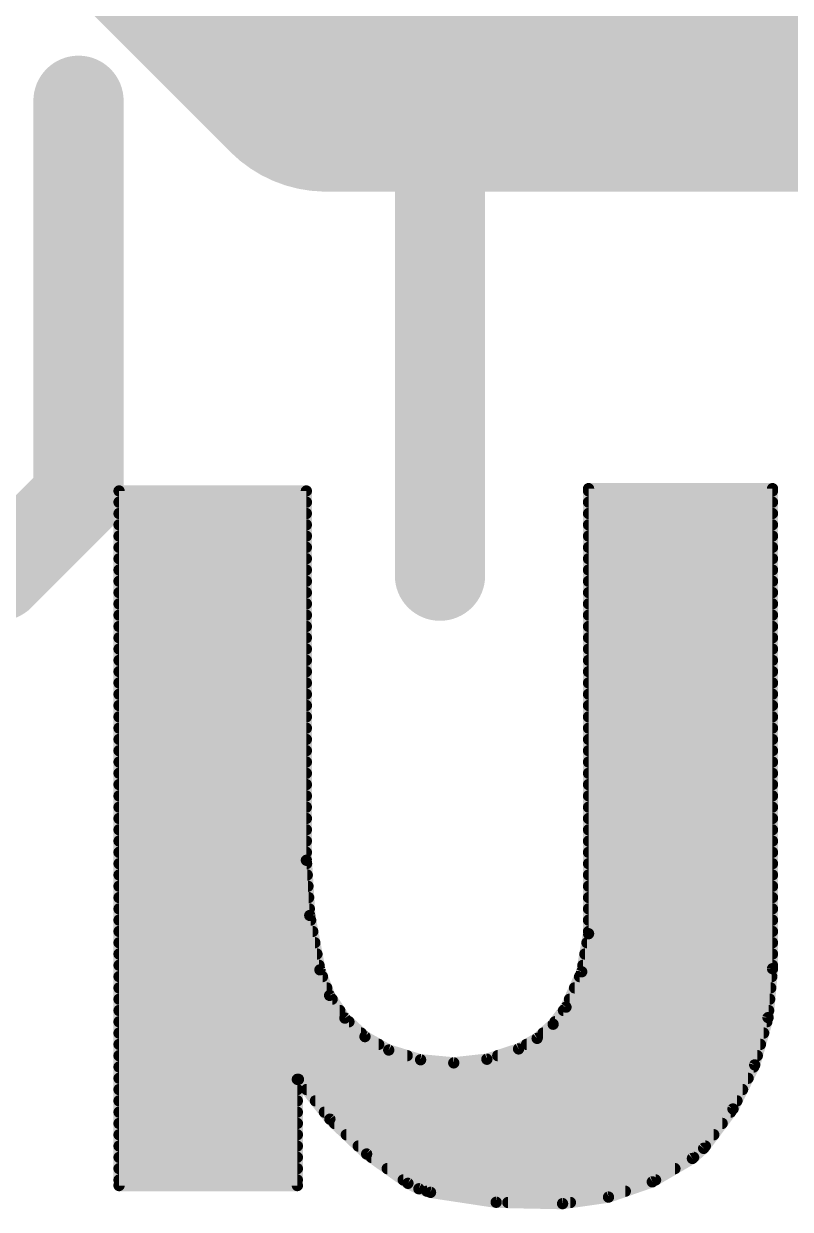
# Model space of a CAD drawing. Extents: x -19.1 to 20.4, y -11.4 to 20.4.
# Drawn here: x 2.177 to 3.902, y 9.789 to 12.455 of the extents above; entities that cross this region are included whole.
import ezdxf

# ---------------------------------------------------------------- set-up
doc = ezdxf.new("R2010")
doc.units = 0
for name, color, linetype in [('1', 12, 'CONTINUOUS'), ('21', 41, 'CONTINUOUS'), ('22', 40, 'CONTINUOUS')]:
    doc.layers.add(name, color=color, linetype=linetype)

msp = doc.modelspace()

# ---------------------------------------------------------------- linework, layer by layer
at = {"layer": '1', "const_width": 0.6096}
for points in [[(1.27, 13.97), (2.8575, 12.3825)], [(2.8575, 12.3825), (6.1913, 12.3825)]]:
    msp.add_lwpolyline(points, dxfattribs=at)
at = {"layer": '1', "const_width": 0.3048}
for points in [[(2.8575, 12.5349, 1), (2.8575, 12.2301)], [(2.7497, 12.2747, 1), (2.9653, 12.4903)]]:
    msp.add_lwpolyline(points, format="xyb", dxfattribs=at)
at = {"layer": '21', "const_width": 0.2032}
for points in [[(2.3003, 11.3921), (2.3003, 12.2818)], [(2.7579, 12.2818), (3.4697, 12.2818)], [(3.1138, 11.2141), (3.1138, 12.2818)], [(2.1224, 11.2141), (2.3003, 11.3921)], [(1.7664, 11.2141), (2.1224, 11.2141)]]:
    msp.add_lwpolyline(points, dxfattribs=at)
at = {"layer": '21', "const_width": 0.1016}
for points in [[(2.3511, 12.2818, 1), (2.2495, 12.2818)], [(2.7579, 12.3326, 1), (2.7579, 12.231)], [(3.1646, 12.2818, 1), (3.063, 12.2818)], [(3.4697, 12.231, 1), (3.4697, 12.3326)], [(2.3362, 11.3561, 1), (2.2644, 11.428)], [(2.2495, 11.3921, 1), (2.3511, 11.3921)], [(2.1224, 11.1633, 1), (2.1224, 11.2649)], [(2.0864, 11.25, 1), (2.1583, 11.1782)], [(3.063, 11.2141, 1), (3.1646, 11.2141)]]:
    msp.add_lwpolyline(points, format="xyb", dxfattribs=at)
at = {"layer": '22', "const_width": 0.0254}
for points in [[(2.3915, 9.8425), (2.3915, 11.4046)], [(2.3915, 11.4046), (2.8131, 11.4046)], [(2.8131, 11.4046), (2.8131, 10.574)], [(3.4481, 10.4089), (3.4481, 11.4097)], [(3.4481, 11.4097), (3.8621, 11.4097)], [(3.4481, 11.4046), (3.8621, 11.4046)], [(3.8621, 11.4097), (3.8621, 10.3302)], [(2.3915, 11.3792), (2.8131, 11.3792)], [(3.4481, 11.3792), (3.8621, 11.3792)], [(2.3915, 11.3538), (2.8131, 11.3538)], [(3.4481, 11.3538), (3.8621, 11.3538)], [(2.3915, 11.3284), (2.8131, 11.3284)], [(3.4481, 11.3284), (3.8621, 11.3284)], [(2.3915, 11.303), (2.8131, 11.303)], [(3.4481, 11.303), (3.8621, 11.303)], [(2.3915, 11.2776), (2.8131, 11.2776)], [(3.4481, 11.2776), (3.8621, 11.2776)], [(2.3915, 11.2522), (2.8131, 11.2522)], [(3.4481, 11.2522), (3.8621, 11.2522)], [(2.3915, 11.2268), (2.8131, 11.2268)], [(3.4481, 11.2268), (3.8621, 11.2268)], [(2.3915, 11.2014), (2.8131, 11.2014)], [(3.4481, 11.2014), (3.8621, 11.2014)], [(2.3915, 11.176), (2.8131, 11.176)], [(3.4481, 11.176), (3.8621, 11.176)], [(2.3915, 11.1506), (2.8131, 11.1506)], [(3.4481, 11.1506), (3.8621, 11.1506)], [(2.3915, 11.1252), (2.8131, 11.1252)], [(3.4481, 11.1252), (3.8621, 11.1252)], [(2.3915, 11.0998), (2.8131, 11.0998)], [(3.4481, 11.0998), (3.8621, 11.0998)], [(2.3915, 11.0744), (2.8131, 11.0744)], [(3.4481, 11.0744), (3.8621, 11.0744)], [(2.3915, 11.049), (2.8131, 11.049)], [(3.4481, 11.049), (3.8621, 11.049)], [(2.3915, 11.0236), (2.8131, 11.0236)], [(2.3915, 10.9982), (2.8131, 10.9982)], [(3.4481, 11.0236), (3.8621, 11.0236)], [(3.4481, 10.9982), (3.8621, 10.9982)], [(2.3915, 10.9728), (2.8131, 10.9728)], [(3.4481, 10.9728), (3.8621, 10.9728)], [(2.3915, 10.9474), (2.8131, 10.9474)], [(3.4481, 10.9474), (3.8621, 10.9474)], [(2.3915, 10.922), (2.8131, 10.922)], [(3.4481, 10.922), (3.8621, 10.922)], [(2.3915, 10.8966), (2.8131, 10.8966)], [(3.4481, 10.8966), (3.8621, 10.8966)], [(2.3915, 10.8712), (2.8131, 10.8712)], [(3.4481, 10.8712), (3.8621, 10.8712)], [(2.3915, 10.8458), (2.8131, 10.8458)], [(3.4481, 10.8458), (3.8621, 10.8458)], [(2.3915, 10.8204), (2.8131, 10.8204)], [(3.4481, 10.8204), (3.8621, 10.8204)], [(2.3915, 10.795), (2.8131, 10.795)], [(3.4481, 10.795), (3.8621, 10.795)], [(2.3915, 10.7696), (2.8131, 10.7696)], [(3.4481, 10.7696), (3.8621, 10.7696)], [(2.3915, 10.7442), (2.8131, 10.7442)], [(3.4481, 10.7442), (3.8621, 10.7442)], [(2.3915, 10.7188), (2.8131, 10.7188)], [(3.4481, 10.7188), (3.8621, 10.7188)], [(2.3915, 10.6934), (2.8131, 10.6934)], [(3.4481, 10.6934), (3.8621, 10.6934)], [(2.3915, 10.668), (2.8131, 10.668)], [(3.4481, 10.668), (3.8621, 10.668)], [(2.3915, 10.6426), (2.8131, 10.6426)], [(3.4481, 10.6426), (3.8621, 10.6426)], [(2.3915, 10.6172), (2.8131, 10.6172)], [(3.4481, 10.6172), (3.8621, 10.6172)], [(2.3915, 10.5918), (2.8131, 10.5918)], [(2.8131, 10.574), (2.8208, 10.4499)], [(3.4481, 10.5918), (3.8621, 10.5918)], [(2.3915, 10.5664), (2.8136, 10.5664)], [(3.4481, 10.5664), (3.8621, 10.5664)], [(2.3915, 10.541), (2.8151, 10.541)], [(3.4481, 10.541), (3.8621, 10.541)], [(2.3915, 10.5156), (2.8167, 10.5156)], [(3.4481, 10.5156), (3.8621, 10.5156)], [(2.3915, 10.4902), (2.8183, 10.4902)], [(3.4481, 10.4902), (3.8621, 10.4902)], [(2.3915, 10.4648), (2.8198, 10.4648)], [(2.3915, 10.4394), (2.8227, 10.4394)], [(2.8208, 10.4499), (2.8436, 10.3276)], [(3.4481, 10.4648), (3.8621, 10.4648)], [(3.4481, 10.4394), (3.8621, 10.4394)], [(2.3915, 10.414), (2.8275, 10.414)], [(3.4481, 10.414), (3.8621, 10.414)], [(2.3915, 10.3886), (2.8322, 10.3886)], [(3.4328, 10.3232), (3.4481, 10.4089)], [(3.4445, 10.3886), (3.8621, 10.3886)], [(2.3915, 10.3632), (2.8369, 10.3632)], [(3.4399, 10.3632), (3.8621, 10.3632)], [(2.3915, 10.3378), (2.8417, 10.3378)], [(3.4354, 10.3378), (3.8621, 10.3378)], [(2.3915, 10.3124), (2.8494, 10.3124)], [(2.8436, 10.3276), (2.8654, 10.2701)], [(3.3973, 10.2438), (3.4328, 10.3232)], [(3.4279, 10.3124), (3.8605, 10.3124)], [(3.8621, 10.3302), (3.852, 10.2202)], [(2.3915, 10.287), (2.859, 10.287)], [(3.4166, 10.287), (3.8581, 10.287)], [(2.3915, 10.2616), (2.8712, 10.2616)], [(2.8654, 10.2701), (2.8998, 10.2192)], [(3.4053, 10.2616), (3.8558, 10.2616)], [(2.3915, 10.2362), (2.8883, 10.2362)], [(3.3684, 10.2054), (3.3973, 10.2438)], [(3.3916, 10.2362), (3.8535, 10.2362)], [(2.3915, 10.2108), (2.9089, 10.2108)], [(2.8998, 10.2192), (2.945, 10.1775)], [(3.3324, 10.1736), (3.3684, 10.2054)], [(3.3725, 10.2108), (3.8493, 10.2108)], [(3.852, 10.2202), (3.822, 10.1139)], [(2.3915, 10.1854), (2.9364, 10.1854)], [(2.945, 10.1775), (2.9985, 10.1473)], [(3.2906, 10.1498), (3.3324, 10.1736)], [(3.3458, 10.1854), (3.8422, 10.1854)], [(2.3915, 10.16), (2.976, 10.16)], [(2.9985, 10.1473), (3.0702, 10.1254)], [(3.2193, 10.1267), (3.2906, 10.1498)], [(3.3085, 10.16), (3.835, 10.16)], [(2.3915, 10.1346), (3.04, 10.1346)], [(3.0702, 10.1254), (3.1448, 10.1184)], [(3.1448, 10.1184), (3.2193, 10.1267)], [(3.2438, 10.1346), (3.8279, 10.1346)], [(2.3915, 10.1092), (3.8197, 10.1092)], [(3.822, 10.1139), (3.7732, 10.0148)], [(2.3915, 10.0838), (3.8072, 10.0838)], [(2.7953, 10.0813), (2.7928, 10.0813)], [(2.7928, 10.0813), (2.7928, 9.8425)], [(2.866, 9.9919), (2.7953, 10.0813)], [(2.3915, 10.0584), (2.7928, 10.0584)], [(2.8134, 10.0584), (3.7947, 10.0584)], [(2.3915, 10.033), (2.7928, 10.033)], [(2.8335, 10.033), (3.7822, 10.033)], [(3.7732, 10.0148), (3.7072, 9.9263)], [(2.3915, 10.0076), (2.7928, 10.0076)], [(2.8536, 10.0076), (3.7678, 10.0076)], [(2.9487, 9.9135), (2.866, 9.9919)], [(2.3915, 9.9822), (2.7928, 9.9822)], [(2.8763, 9.9822), (3.7489, 9.9822)], [(2.3915, 9.9568), (2.7928, 9.9568)], [(2.903, 9.9568), (3.73, 9.9568)], [(2.3915, 9.9314), (2.7928, 9.9314)], [(2.3915, 9.906), (2.7928, 9.906)], [(2.9298, 9.9314), (3.711, 9.9314)], [(3.0417, 9.8476), (2.9487, 9.9135)], [(2.9593, 9.906), (3.6846, 9.906)], [(3.7072, 9.9263), (3.6818, 9.9035)], [(2.3915, 9.8806), (2.7928, 9.8806)], [(2.9951, 9.8806), (3.6425, 9.8806)], [(3.6818, 9.9035), (3.5916, 9.8509)], [(2.3915, 9.8552), (2.7928, 9.8552)], [(3.031, 9.8552), (3.599, 9.8552)], [(2.7928, 9.8425), (2.3915, 9.8425)], [(3.0663, 9.8353), (3.0417, 9.8476)], [(3.0925, 9.8273), (3.0663, 9.8353)], [(3.0844, 9.8298), (3.5309, 9.8298)], [(3.2403, 9.8049), (3.0925, 9.8273)], [(3.5916, 9.8509), (3.493, 9.8166)], [(3.3897, 9.8019), (3.2403, 9.8049)], [(3.2666, 9.8044), (3.4073, 9.8044)], [(3.493, 9.8166), (3.3897, 9.8019)]]:
    msp.add_lwpolyline(points, dxfattribs=at)
at = {"layer": '22', "const_width": 0.0127}
for points in [[(2.3979, 11.4046, 1), (2.3852, 11.4046)], [(2.3915, 11.4109, 1), (2.3915, 11.3983)], [(2.8194, 11.4046, 1), (2.8068, 11.4046)], [(2.8131, 11.3983, 1), (2.8131, 11.4109)], [(3.4481, 11.4161, 1), (3.4481, 11.4034)], [(3.4545, 11.4097, 1), (3.4418, 11.4097)], [(3.4481, 11.4109, 1), (3.4481, 11.3983)], [(3.8685, 11.4097, 1), (3.8558, 11.4097)], [(3.8621, 11.4034, 1), (3.8621, 11.4161)], [(3.8621, 11.3983, 1), (3.8621, 11.4109)], [(2.3915, 11.3856, 1), (2.3915, 11.3729)], [(2.8131, 11.3729, 1), (2.8131, 11.3856)], [(3.4481, 11.3856, 1), (3.4481, 11.3729)], [(3.8621, 11.3729, 1), (3.8621, 11.3856)], [(2.3915, 11.3601, 1), (2.3915, 11.3475)], [(2.8131, 11.3475, 1), (2.8131, 11.3601)], [(3.4481, 11.3601, 1), (3.4481, 11.3475)], [(3.8621, 11.3475, 1), (3.8621, 11.3601)], [(2.3915, 11.3347, 1), (2.3915, 11.3221)], [(2.8131, 11.3221, 1), (2.8131, 11.3347)], [(3.4481, 11.3347, 1), (3.4481, 11.3221)], [(3.8621, 11.3221, 1), (3.8621, 11.3347)], [(2.3915, 11.3094, 1), (2.3915, 11.2967)], [(2.8131, 11.2967, 1), (2.8131, 11.3094)], [(3.4481, 11.3094, 1), (3.4481, 11.2967)], [(3.8621, 11.2967, 1), (3.8621, 11.3094)], [(2.3915, 11.284, 1), (2.3915, 11.2713)], [(2.8131, 11.2713, 1), (2.8131, 11.284)], [(3.4481, 11.284, 1), (3.4481, 11.2713)], [(3.8621, 11.2713, 1), (3.8621, 11.284)], [(2.3915, 11.2585, 1), (2.3915, 11.2459)], [(2.8131, 11.2459, 1), (2.8131, 11.2585)], [(3.4481, 11.2585, 1), (3.4481, 11.2459)], [(3.8621, 11.2459, 1), (3.8621, 11.2585)], [(2.3915, 11.2332, 1), (2.3915, 11.2205)], [(2.8131, 11.2205, 1), (2.8131, 11.2332)], [(3.4481, 11.2332, 1), (3.4481, 11.2205)], [(3.8621, 11.2205, 1), (3.8621, 11.2332)], [(2.3915, 11.2078, 1), (2.3915, 11.1951)], [(2.8131, 11.1951, 1), (2.8131, 11.2078)], [(3.4481, 11.2078, 1), (3.4481, 11.1951)], [(3.8621, 11.1951, 1), (3.8621, 11.2078)], [(2.3915, 11.1823, 1), (2.3915, 11.1697)], [(2.8131, 11.1697, 1), (2.8131, 11.1823)], [(3.4481, 11.1823, 1), (3.4481, 11.1697)], [(3.8621, 11.1697, 1), (3.8621, 11.1823)], [(2.3915, 11.157, 1), (2.3915, 11.1443)], [(2.8131, 11.1443, 1), (2.8131, 11.157)], [(3.4481, 11.157, 1), (3.4481, 11.1443)], [(3.8621, 11.1443, 1), (3.8621, 11.157)], [(2.3915, 11.1316, 1), (2.3915, 11.1189)], [(2.8131, 11.1189, 1), (2.8131, 11.1316)], [(3.4481, 11.1316, 1), (3.4481, 11.1189)], [(3.8621, 11.1189, 1), (3.8621, 11.1316)], [(2.3915, 11.1061, 1), (2.3915, 11.0935)], [(2.8131, 11.0935, 1), (2.8131, 11.1061)], [(3.4481, 11.1061, 1), (3.4481, 11.0935)], [(3.8621, 11.0935, 1), (3.8621, 11.1061)], [(2.3915, 11.0808, 1), (2.3915, 11.0681)], [(2.8131, 11.0681, 1), (2.8131, 11.0808)], [(3.4481, 11.0808, 1), (3.4481, 11.0681)], [(3.8621, 11.0681, 1), (3.8621, 11.0808)], [(2.3915, 11.0554, 1), (2.3915, 11.0427)], [(2.8131, 11.0427, 1), (2.8131, 11.0554)], [(3.4481, 11.0554, 1), (3.4481, 11.0427)], [(3.8621, 11.0427, 1), (3.8621, 11.0554)], [(2.3915, 11.0046, 1), (2.3915, 10.9919)], [(2.3915, 11.0299, 1), (2.3915, 11.0173)], [(2.8131, 11.0173, 1), (2.8131, 11.0299)], [(2.8131, 10.9919, 1), (2.8131, 11.0046)], [(3.4481, 11.0046, 1), (3.4481, 10.9919)], [(3.4481, 11.0299, 1), (3.4481, 11.0173)], [(3.8621, 11.0173, 1), (3.8621, 11.0299)], [(3.8621, 10.9919, 1), (3.8621, 11.0046)], [(2.3915, 10.9792, 1), (2.3915, 10.9665)], [(2.8131, 10.9665, 1), (2.8131, 10.9792)], [(3.4481, 10.9792, 1), (3.4481, 10.9665)], [(3.8621, 10.9665, 1), (3.8621, 10.9792)], [(2.3915, 10.9537, 1), (2.3915, 10.9411)], [(2.8131, 10.9411, 1), (2.8131, 10.9537)], [(3.4481, 10.9537, 1), (3.4481, 10.9411)], [(3.8621, 10.9411, 1), (3.8621, 10.9537)], [(2.3915, 10.9284, 1), (2.3915, 10.9157)], [(2.8131, 10.9157, 1), (2.8131, 10.9284)], [(3.4481, 10.9284, 1), (3.4481, 10.9157)], [(3.8621, 10.9157, 1), (3.8621, 10.9284)], [(2.3915, 10.903, 1), (2.3915, 10.8903)], [(2.8131, 10.8903, 1), (2.8131, 10.903)], [(3.4481, 10.903, 1), (3.4481, 10.8903)], [(3.8621, 10.8903, 1), (3.8621, 10.903)], [(2.3915, 10.8775, 1), (2.3915, 10.8649)], [(2.8131, 10.8649, 1), (2.8131, 10.8775)], [(3.4481, 10.8775, 1), (3.4481, 10.8649)], [(3.8621, 10.8649, 1), (3.8621, 10.8775)], [(2.3915, 10.8521, 1), (2.3915, 10.8395)], [(2.8131, 10.8395, 1), (2.8131, 10.8521)], [(3.4481, 10.8521, 1), (3.4481, 10.8395)], [(3.8621, 10.8395, 1), (3.8621, 10.8521)], [(2.3915, 10.8268, 1), (2.3915, 10.8141)], [(2.8131, 10.8141, 1), (2.8131, 10.8268)], [(3.4481, 10.8268, 1), (3.4481, 10.8141)], [(3.8621, 10.8141, 1), (3.8621, 10.8268)], [(2.3915, 10.8013, 1), (2.3915, 10.7887)], [(2.8131, 10.7887, 1), (2.8131, 10.8013)], [(3.4481, 10.8013, 1), (3.4481, 10.7887)], [(3.8621, 10.7887, 1), (3.8621, 10.8013)], [(2.3915, 10.7759, 1), (2.3915, 10.7633)], [(2.8131, 10.7633, 1), (2.8131, 10.7759)], [(3.4481, 10.7759, 1), (3.4481, 10.7633)], [(3.8621, 10.7633, 1), (3.8621, 10.7759)], [(2.3915, 10.7506, 1), (2.3915, 10.7379)], [(2.8131, 10.7379, 1), (2.8131, 10.7506)], [(3.4481, 10.7506, 1), (3.4481, 10.7379)], [(3.8621, 10.7379, 1), (3.8621, 10.7506)], [(2.3915, 10.7251, 1), (2.3915, 10.7125)], [(2.8131, 10.7125, 1), (2.8131, 10.7251)], [(3.4481, 10.7251, 1), (3.4481, 10.7125)], [(3.8621, 10.7125, 1), (3.8621, 10.7251)], [(2.3915, 10.6997, 1), (2.3915, 10.6871)], [(2.8131, 10.6871, 1), (2.8131, 10.6997)], [(3.4481, 10.6997, 1), (3.4481, 10.6871)], [(3.8621, 10.6871, 1), (3.8621, 10.6997)], [(2.3915, 10.6744, 1), (2.3915, 10.6617)], [(2.8131, 10.6617, 1), (2.8131, 10.6744)], [(3.4481, 10.6744, 1), (3.4481, 10.6617)], [(3.8621, 10.6617, 1), (3.8621, 10.6744)], [(2.3915, 10.6489, 1), (2.3915, 10.6363)], [(2.8131, 10.6363, 1), (2.8131, 10.6489)], [(3.4481, 10.6489, 1), (3.4481, 10.6363)], [(3.8621, 10.6363, 1), (3.8621, 10.6489)], [(2.3915, 10.6235, 1), (2.3915, 10.6109)], [(2.8131, 10.6109, 1), (2.8131, 10.6235)], [(3.4481, 10.6235, 1), (3.4481, 10.6109)], [(3.8621, 10.6109, 1), (3.8621, 10.6235)], [(2.3915, 10.5982, 1), (2.3915, 10.5855)], [(2.8194, 10.5744, 1), (2.8068, 10.5736)], [(2.8131, 10.5855, 1), (2.8131, 10.5982)], [(3.4481, 10.5982, 1), (3.4481, 10.5855)], [(3.8621, 10.5855, 1), (3.8621, 10.5982)], [(2.3915, 10.5727, 1), (2.3915, 10.5601)], [(2.8068, 10.574, 1), (2.8194, 10.574)], [(2.8136, 10.5601, 1), (2.8136, 10.5727)], [(3.4481, 10.5727, 1), (3.4481, 10.5601)], [(3.8621, 10.5601, 1), (3.8621, 10.5727)], [(2.3915, 10.5473, 1), (2.3915, 10.5347)], [(2.8151, 10.5347, 1), (2.8151, 10.5473)], [(3.4481, 10.5473, 1), (3.4481, 10.5347)], [(3.8621, 10.5347, 1), (3.8621, 10.5473)], [(2.3915, 10.522, 1), (2.3915, 10.5093)], [(2.8167, 10.5093, 1), (2.8167, 10.522)], [(3.4481, 10.522, 1), (3.4481, 10.5093)], [(3.8621, 10.5093, 1), (3.8621, 10.522)], [(2.3915, 10.4965, 1), (2.3915, 10.4839)], [(2.8183, 10.4839, 1), (2.8183, 10.4965)], [(3.4481, 10.4965, 1), (3.4481, 10.4839)], [(3.8621, 10.4839, 1), (3.8621, 10.4965)], [(2.3915, 10.4458, 1), (2.3915, 10.4331)], [(2.3915, 10.4711, 1), (2.3915, 10.4585)], [(2.827, 10.451, 1), (2.8145, 10.4487)], [(2.8144, 10.4495, 1), (2.8271, 10.4503)], [(2.8198, 10.4585, 1), (2.8198, 10.4711)], [(2.8227, 10.4331, 1), (2.8227, 10.4458)], [(3.4481, 10.4458, 1), (3.4481, 10.4331)], [(3.4481, 10.4711, 1), (3.4481, 10.4585)], [(3.8621, 10.4585, 1), (3.8621, 10.4711)], [(3.8621, 10.4331, 1), (3.8621, 10.4458)], [(2.3915, 10.4203, 1), (2.3915, 10.4077)], [(2.8275, 10.4077, 1), (2.8275, 10.4203)], [(3.4481, 10.4203, 1), (3.4481, 10.4077)], [(3.8621, 10.4077, 1), (3.8621, 10.4203)], [(2.3915, 10.3949, 1), (2.3915, 10.3823)], [(2.8322, 10.3823, 1), (2.8322, 10.3949)], [(3.4445, 10.3949, 1), (3.4445, 10.3823)], [(3.4544, 10.4078, 1), (3.4418, 10.41)], [(3.4418, 10.4089, 1), (3.4545, 10.4089)], [(3.8621, 10.3823, 1), (3.8621, 10.3949)], [(2.3915, 10.3696, 1), (2.3915, 10.3569)], [(2.8369, 10.3569, 1), (2.8369, 10.3696)], [(3.4399, 10.3696, 1), (3.4399, 10.3569)], [(3.8621, 10.3569, 1), (3.8621, 10.3696)], [(2.3915, 10.3441, 1), (2.3915, 10.3315)], [(2.8417, 10.3315, 1), (2.8417, 10.3441)], [(3.4354, 10.3441, 1), (3.4354, 10.3315)], [(3.8621, 10.3315, 1), (3.8621, 10.3441)], [(2.3915, 10.3187, 1), (2.3915, 10.3061)], [(2.8495, 10.3299, 1), (2.8377, 10.3253)], [(2.8374, 10.3264, 1), (2.8498, 10.3288)], [(2.8494, 10.3061, 1), (2.8494, 10.3187)], [(3.4279, 10.3187, 1), (3.4279, 10.3061)], [(3.4265, 10.3244, 1), (3.439, 10.3221)], [(3.4386, 10.3207, 1), (3.427, 10.3258)], [(3.8558, 10.3302, 1), (3.8685, 10.3302)], [(3.8684, 10.3296, 1), (3.8558, 10.3308)], [(3.8605, 10.3061, 1), (3.8605, 10.3187)], [(2.3915, 10.2934, 1), (2.3915, 10.2807)], [(2.859, 10.2807, 1), (2.859, 10.2934)], [(3.4166, 10.2934, 1), (3.4166, 10.2807)], [(3.8581, 10.2807, 1), (3.8581, 10.2934)], [(2.3915, 10.2679, 1), (2.3915, 10.2553)], [(2.8707, 10.2737, 1), (2.8601, 10.2666)], [(2.8595, 10.2679, 1), (2.8713, 10.2724)], [(2.8712, 10.2553, 1), (2.8712, 10.2679)], [(3.4053, 10.2679, 1), (3.4053, 10.2553)], [(3.8558, 10.2553, 1), (3.8558, 10.2679)], [(2.3915, 10.2425, 1), (2.3915, 10.2299)], [(2.8883, 10.2299, 1), (2.8883, 10.2425)], [(3.3916, 10.2425, 1), (3.3916, 10.2299)], [(3.3915, 10.2464, 1), (3.4031, 10.2412)], [(3.4024, 10.24, 1), (3.3922, 10.2476)], [(3.8535, 10.2299, 1), (3.8535, 10.2425)], [(2.3915, 10.2172, 1), (2.3915, 10.2045)], [(2.9041, 10.2239, 1), (2.8955, 10.2145)], [(2.8945, 10.2156, 1), (2.9051, 10.2227)], [(2.9089, 10.2045, 1), (2.9089, 10.2172)], [(3.3634, 10.2092, 1), (3.3735, 10.2015)], [(3.3726, 10.2006, 1), (3.3642, 10.2101)], [(3.3725, 10.2172, 1), (3.3725, 10.2045)], [(3.8457, 10.2208, 1), (3.8583, 10.2196)], [(3.8581, 10.2185, 1), (3.8459, 10.2219)], [(3.8493, 10.2045, 1), (3.8493, 10.2172)], [(2.3915, 10.1918, 1), (2.3915, 10.1791)], [(2.9364, 10.1791, 1), (2.9364, 10.1918)], [(2.9481, 10.183, 1), (2.9418, 10.172)], [(2.9407, 10.1728, 1), (2.9493, 10.1822)], [(3.3282, 10.1783, 1), (3.3366, 10.1688)], [(3.3355, 10.1681, 1), (3.3292, 10.1791)], [(3.3458, 10.1918, 1), (3.3458, 10.1791)], [(3.8422, 10.1791, 1), (3.8422, 10.1918)], [(2.3915, 10.1663, 1), (2.3915, 10.1537)], [(2.976, 10.1537, 1), (2.976, 10.1663)], [(3.0004, 10.1534, 1), (2.9966, 10.1412)], [(2.9954, 10.1418, 1), (3.0016, 10.1528)], [(3.2875, 10.1553, 1), (3.2937, 10.1443)], [(3.2926, 10.1438, 1), (3.2886, 10.1558)], [(3.3085, 10.1663, 1), (3.3085, 10.1537)], [(3.835, 10.1537, 1), (3.835, 10.1663)], [(2.3915, 10.141, 1), (2.3915, 10.1283)], [(3.04, 10.1283, 1), (3.04, 10.141)], [(3.0708, 10.1317, 1), (3.0696, 10.1191)], [(3.0683, 10.1193, 1), (3.072, 10.1315)], [(3.1441, 10.1247, 1), (3.1455, 10.1121)], [(3.1442, 10.1121, 1), (3.1454, 10.1247)], [(3.2173, 10.1327, 1), (3.2213, 10.1206)], [(3.22, 10.1203, 1), (3.2186, 10.133)], [(3.2438, 10.141, 1), (3.2438, 10.1283)], [(3.8279, 10.1283, 1), (3.8279, 10.141)], [(2.3915, 10.1156, 1), (2.3915, 10.1029)], [(3.8159, 10.1156, 1), (3.8282, 10.1122)], [(3.8277, 10.1111, 1), (3.8163, 10.1167)], [(3.8197, 10.1029, 1), (3.8197, 10.1156)], [(2.3915, 10.0901, 1), (2.3915, 10.0775)], [(2.7928, 10.0877, 1), (2.7928, 10.075)], [(2.7992, 10.0813, 1), (2.7865, 10.0813)], [(2.8003, 10.0852, 1), (2.7903, 10.0774)], [(2.7953, 10.075, 1), (2.7953, 10.0877)], [(3.8072, 10.0775, 1), (3.8072, 10.0901)], [(2.3915, 10.0648, 1), (2.3915, 10.0521)], [(2.7928, 10.0521, 1), (2.7928, 10.0648)], [(2.8134, 10.0648, 1), (2.8134, 10.0521)], [(3.7947, 10.0521, 1), (3.7947, 10.0648)], [(2.3915, 10.0394, 1), (2.3915, 10.0267)], [(2.7928, 10.0267, 1), (2.7928, 10.0394)], [(2.8335, 10.0394, 1), (2.8335, 10.0267)], [(3.7783, 10.011, 1), (3.7681, 10.0186)], [(3.7822, 10.0267, 1), (3.7822, 10.0394)], [(2.3915, 10.0139, 1), (2.3915, 10.0013)], [(2.7928, 10.0013, 1), (2.7928, 10.0139)], [(2.8536, 10.0139, 1), (2.8536, 10.0013)], [(2.8704, 9.9965, 1), (2.8616, 9.9873)], [(2.861, 9.988, 1), (2.871, 9.9959)], [(3.7675, 10.0176, 1), (3.7789, 10.012)], [(3.7678, 10.0013, 1), (3.7678, 10.0139)], [(2.3915, 9.9886, 1), (2.3915, 9.9759)], [(2.7928, 9.9759, 1), (2.7928, 9.9886)], [(2.8763, 9.9886, 1), (2.8763, 9.9759)], [(3.7489, 9.9759, 1), (3.7489, 9.9886)], [(2.3915, 9.9632, 1), (2.3915, 9.9505)], [(2.7928, 9.9505, 1), (2.7928, 9.9632)], [(2.903, 9.9632, 1), (2.903, 9.9505)], [(3.73, 9.9505, 1), (3.73, 9.9632)], [(2.3915, 9.9123, 1), (2.3915, 9.8997)], [(2.3915, 9.9377, 1), (2.3915, 9.9251)], [(2.7928, 9.9251, 1), (2.7928, 9.9377)], [(2.7928, 9.8997, 1), (2.7928, 9.9123)], [(2.9298, 9.9377, 1), (2.9298, 9.9251)], [(2.9524, 9.9187, 1), (2.945, 9.9083)], [(2.9443, 9.9089, 1), (2.9531, 9.9181)], [(2.9593, 9.9123, 1), (2.9593, 9.8997)], [(3.6846, 9.8997, 1), (3.6846, 9.9123)], [(3.7021, 9.9301, 1), (3.7123, 9.9225)], [(3.7114, 9.9216, 1), (3.703, 9.931)], [(3.711, 9.9251, 1), (3.711, 9.9377)], [(2.3915, 9.887, 1), (2.3915, 9.8743)], [(2.7928, 9.8743, 1), (2.7928, 9.887)], [(2.9951, 9.887, 1), (2.9951, 9.8743)], [(3.6425, 9.8743, 1), (3.6425, 9.887)], [(3.6776, 9.9082, 1), (3.686, 9.8988)], [(3.685, 9.898, 1), (3.6786, 9.909)], [(2.3915, 9.8615, 1), (2.3915, 9.8489)], [(2.7928, 9.8489, 1), (2.7928, 9.8615)], [(3.031, 9.8615, 1), (3.031, 9.8489)], [(3.599, 9.8489, 1), (3.599, 9.8615)], [(2.3915, 9.8489, 1), (2.3915, 9.8362)], [(2.3852, 9.8425, 1), (2.3979, 9.8425)], [(2.7865, 9.8425, 1), (2.7992, 9.8425)], [(2.7928, 9.8362, 1), (2.7928, 9.8489)], [(3.0445, 9.8533, 1), (3.0389, 9.8419)], [(3.038, 9.8424, 1), (3.0454, 9.8528)], [(3.0681, 9.8414, 1), (3.0644, 9.8293)], [(3.0634, 9.8297, 1), (3.0691, 9.841)], [(3.0844, 9.8361, 1), (3.0844, 9.8235)], [(3.0935, 9.8336, 1), (3.0915, 9.821)], [(3.0906, 9.8212, 1), (3.0944, 9.8334)], [(3.5309, 9.8235, 1), (3.5309, 9.8361)], [(3.5884, 9.8564, 1), (3.5948, 9.8454)], [(3.5937, 9.8449, 1), (3.5895, 9.8569)], [(3.2404, 9.8113, 1), (3.2401, 9.7986)], [(3.2393, 9.7987, 1), (3.2412, 9.8112)], [(3.2666, 9.8108, 1), (3.2666, 9.7981)], [(3.3888, 9.8082, 1), (3.3906, 9.7956)], [(3.3896, 9.7956, 1), (3.3898, 9.8082)], [(3.4073, 9.7981, 1), (3.4073, 9.8108)], [(3.491, 9.8226, 1), (3.4951, 9.8106)], [(3.4939, 9.8103, 1), (3.4921, 9.8229)]]:
    msp.add_lwpolyline(points, format="xyb", dxfattribs=at)

doc.saveas('drawing.dxf')
